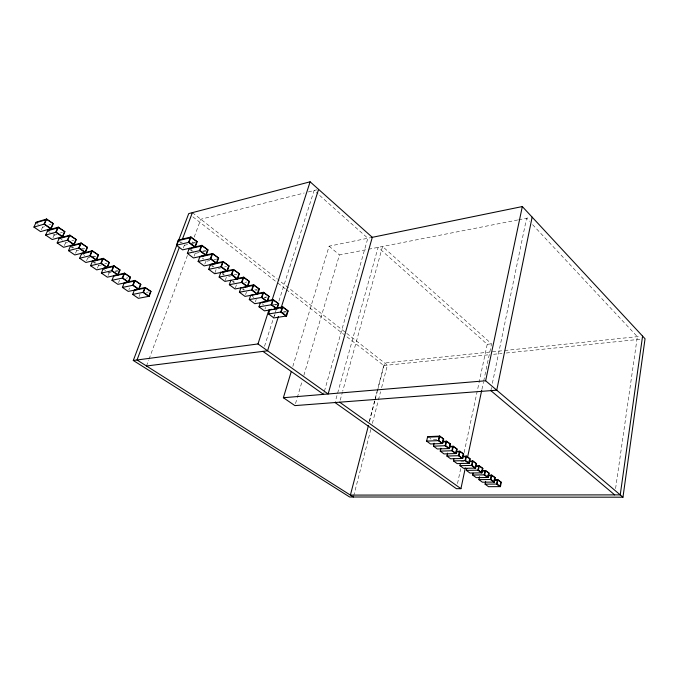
<?xml version="1.0" encoding="UTF-8"?>
<svg xmlns="http://www.w3.org/2000/svg" width="679" height="679" viewBox="0 0 679 679"><rect width="100%" height="100%" fill="white"/><g stroke="black" fill="none" stroke-linecap="round" stroke-linejoin="round"><path stroke-width="0.51" stroke-dasharray="3.4 2.55" d="M615.581 488.6L637.343 336.657L532.378 224.418M490.866 390.637L491.511 387.522M492.368 383.372L526.581 218.222L529.484 221.32M481.92 389.356L483.456 382.116M483.677 381.08L491.545 343.837L382.54 246.485L342.742 390.994M457.519 483.533L460.82 468.069M464.122 452.596L487.225 344.312L378.101 247.36L335.027 402.545M353.666 495.976L370.793 429.552M372.381 423.424L378.178 400.941M378.441 399.923L380.546 391.749M381.606 387.658L387.403 365.175L278.22 279.79M369.232 421.591L383.779 365.548L344.601 335.027M369.52 421.387L374.833 400.916M375.097 399.889L377.227 391.698M377.49 390.68L384.662 363.036L503.623 350.619M340.213 400.152L342.462 392.012M323.518 394.372L324.095 392.326M324.384 391.308L367.831 238.244L318.833 194.703M295.518 403.581L297.012 398.531M297.309 397.521L302.087 381.335M303.878 375.275L339.441 254.948L367.407 249.456M292.827 366.414L329.12 246.18L370.675 237.658M264.521 346.341L273.162 319.198M273.476 318.188L274.757 314.165M275.08 313.163L276.039 310.142M278.916 301.094L314.097 190.493L318.044 194.007M274.426 316.176L274.978 314.436M264.971 309.115L265.54 307.358M255.355 301.926L256.229 299.286M245.586 294.618L246.469 291.97M235.341 288.074L236.555 284.518M225.224 280.52L226.463 276.947L230.521 276.149M214.929 272.831L216.202 269.249L220.251 268.417M204.786 264.114L205.754 261.407M194.135 256.153L195.365 252.8M146.494 365.989L148.701 360.04M149.066 359.047L187.599 254.948M191.274 245.034L192.743 241.07M194.211 237.098L200.814 219.258L304.243 192.997M183.296 248.047L184.561 244.686M139.042 296.672L140.001 294.185M128.874 289.729L129.536 288.057M118.553 282.668L119.555 280.155M108.054 275.496L109.319 272.381M97.394 268.197L98.684 265.073M86.556 260.787L87.616 258.241L89.662 257.748M75.539 253.259L76.88 250.101L78.917 249.583M64.335 245.594L65.702 242.428M52.937 237.811L54.345 234.62L56.365 234.06M41.351 229.884L42.785 226.684M48.837 224.936L50.857 224.359M42.514 227.295L44.534 226.71M60.414 232.939L62.443 232.379M57.112 234.391L54.074 235.231L50.823 232.999M71.796 240.807L73.833 240.264M65.447 243.031L67.476 242.488M79.935 249.32L85.028 248.022M76.625 250.695L78.662 250.178M82.736 249.142L84.773 248.624M308.334 191.953L316.779 189.814M87.871 257.647L89.917 257.146M90.935 256.9L96.045 255.652M93.753 256.755L95.798 256.255M192.641 242.793L195.671 242.08M104.829 263.639L106.883 263.155M184.315 245.323L188.363 244.381M192.403 243.43L194.423 242.963M98.438 265.667L101.51 264.946M202.444 251.213L206.492 250.305M115.481 270.997L117.543 270.539M199.176 252.529L195.128 253.437L192.853 251.731M203.225 251.629L206.263 250.95M111.135 272.508L109.081 272.966L106.518 271.21M115.243 271.592L118.333 270.904M125.963 278.246L128.025 277.804M206.772 261.194L209.811 260.541M213.86 259.675L216.898 259.022M224.528 266.949L226.557 266.533M233.78 274.927L236.818 274.324M146.435 292.386L148.497 291.978M368.442 249.252L517.636 219.979M518.671 219.775L530.282 217.501M244.881 282.371L246.91 281.989M254.795 289.882L256.823 289.517M255.601 290.323L257.638 289.958M264.547 297.275L266.575 296.918M264.343 297.894L266.372 297.546M273.119 304.701L277.185 304.031M274.953 304.99L276.981 304.659M283.567 311.678L285.596 311.364M283.372 312.298L286.419 311.822M487.225 344.312L491.545 343.837M504.675 350.508L640.484 336.326M383.779 365.548L489.406 354.718M493.616 354.294L502.027 353.428M506.237 352.995L640.84 339.194M436.818 439.296L431.521 439.525L429.968 438.371M460.786 461.856L463.944 461.771M51.91 232.948L54.345 234.62M60.915 239.135L62.51 240.23M72.169 246.867L73.739 247.945M83.237 254.464L84.782 255.525M94.339 262.094L96.079 263.282M35.911 222.763L38.389 224.46M47.581 230.767L50.017 232.439M70.344 246.384L72.695 248.005M92.361 261.491L94.967 263.282M103.098 268.867L105.661 270.624M178.136 240.68L181.225 242.997M189.814 249.448L192.098 251.154M211.169 265.472L212.85 266.728M222.347 273.858L223.994 275.097M232.507 281.479L234.119 282.702M242.488 288.974L244.084 290.171M252.308 296.35L253.878 297.521M261.967 303.598L263.511 304.752M180.69 241.783L182.244 242.938M190.807 249.38L192.327 250.517M202.257 257.978L203.751 259.098M212.23 265.472L213.91 266.728M222.559 273.23L224.206 274.469M232.719 280.86L234.34 282.074M242.7 288.354L244.296 289.551M192.887 216.847L277.083 282.439M277.915 283.084L285.418 288.931M286.249 289.577L343.769 334.382M192.369 212.646L277.38 279.137M329.12 246.18L339.441 254.948"/><path stroke-width="1.02" d="M133.296 360.481L257.986 343.956L328.144 393.981L372.287 237.327L310.116 181.802L188.72 213.605L133.296 360.481L349.66 496.994L622.966 497.198L645.05 338.77L522.321 206.56L371.71 237.446M642.58 336.105L620.233 494.881L350.398 495.093L368.459 425.478M500.805 482.311L499.973 486.614L496.553 484.068L497.393 479.747L501.289 482.311L500.457 486.614L488.515 486.69L485.078 484.161L485.646 481.352M500.457 486.614L497.036 484.059L497.877 479.747L494.27 479.79M494.745 477.753L493.888 482.082L490.425 479.493L491.29 475.164L495.229 477.753L494.371 482.073L482.404 482.2L478.924 479.637L479.501 476.811M488.6 473.144L487.726 477.481L484.212 474.867L485.095 470.513L489.084 473.136L488.209 477.481L476.217 477.643L472.694 475.045L473.085 473.153M494.371 482.073L490.909 479.493L491.766 475.156L488.159 475.207M488.209 477.481L484.696 474.859L485.578 470.505L481.954 470.564M482.37 468.459L481.479 472.83L477.923 470.174L478.822 465.794L482.854 468.451L481.963 472.822L469.944 473.025L466.371 470.394L466.779 468.485M481.963 472.822L478.406 470.165L479.306 465.786L475.673 465.862M532.132 217.136L496.748 390.187L294.915 405.609L283.372 397.733L291.299 371.464M476.055 463.723L475.147 468.103L471.54 465.412L472.457 461.016L476.539 463.706L475.631 468.094L463.596 468.34L459.972 465.675L460.379 463.765M475.631 468.094L472.024 465.404L472.94 461.007L469.308 461.1M622.966 497.198L485.638 380.775L522.321 206.56M469.656 458.919L468.731 463.324L465.073 460.591L466.015 456.178L470.148 458.902L469.214 463.307L457.154 463.604L453.479 460.897L453.903 458.979M469.214 463.307L465.556 460.583L466.498 456.161L462.857 456.271M335.027 402.545L456.415 488.693L460.931 488.668L465.302 467.975M467.491 457.629L481.708 390.391M463.171 454.047L462.229 458.469L458.52 455.702L459.471 451.272L463.655 454.03L462.713 458.461L450.627 458.792L446.901 456.05L447.546 453.156M462.713 458.461L459.004 455.694L459.963 451.255L456.313 451.374M456.594 449.108L455.634 453.555L451.874 450.746L452.851 446.29L457.086 449.091L456.118 453.538L444.007 453.92L440.238 451.145L440.883 448.233M456.118 453.538L452.358 450.729L453.334 446.273L449.676 446.409M449.931 444.1L448.946 448.564L445.135 445.721L446.128 441.248L450.423 444.083L449.43 448.547L437.301 448.98L433.474 446.162L434.136 443.243M449.43 448.547L445.619 445.704L446.621 441.223L442.954 441.375M443.166 439.024L442.165 443.514L438.294 440.629L439.313 436.13L443.659 438.999L442.657 443.489L430.494 443.973L426.616 441.112L427.651 436.656L439.805 436.105L443.659 438.999M442.657 443.489L438.787 440.612L439.805 436.105M287.624 311.041L286.063 316.058L280.741 312.034L282.328 307.01L288.134 310.965L286.572 315.981L273.875 317.925L268.553 313.953L269.953 309.59L271.982 309.259M278.407 316.482L267.568 350.788L146.494 365.989M280.962 308.41L318.578 189.356M268.553 313.953L281.25 311.958L282.837 306.925L288.134 310.965M278.195 303.869L276.591 308.903L271.184 304.82L272.805 299.77L278.704 303.785L277.108 308.826L264.403 310.863L258.996 306.823L260.43 302.444M257.986 343.956L268.994 309.709M271.906 300.644L310.116 181.802M258.996 306.823L271.702 304.735L273.323 299.685L278.704 303.785M262.926 293.031L250.746 295.17L249.278 299.583L254.778 303.683L267.484 301.544L269.122 296.485L263.639 292.309L258.054 293.303M268.604 296.57L266.966 301.637L261.466 297.478L263.129 292.403L269.122 296.485M249.278 299.583L261.984 297.385L263.639 292.309M258.852 289.152L257.18 294.236L251.586 290.009L253.284 284.908L259.37 289.059L257.689 294.151L244.992 296.383L239.398 292.208L240.901 287.786L253.072 285.536M239.398 292.208L252.096 289.916L253.793 284.815L259.37 289.059M248.938 281.607L247.224 286.716L241.529 282.413L243.269 277.287L249.448 281.505L247.733 286.623L235.036 288.957L229.349 284.713L230.885 280.266M229.349 284.713L242.047 282.32L243.778 277.193L249.448 281.505M238.847 273.926L237.09 279.061L231.301 274.689L233.084 269.538L239.364 273.824L237.608 278.967L231.811 274.588L219.13 277.091L220.913 271.99M231.811 274.588L233.593 269.436L239.364 273.824M228.585 266.117L226.786 271.277L220.896 266.83L222.712 261.653L229.095 266.007L227.295 271.176L214.615 273.73L208.725 269.334L210.558 264.216L223.221 261.542L229.095 266.007M208.725 269.334L221.405 266.72L223.221 261.542M218.137 258.164L216.295 263.359L210.303 258.826L212.162 253.623L218.646 258.054L216.813 263.248L204.133 265.913L198.141 261.449L200.016 256.297M198.141 261.449L210.813 258.716L212.671 253.513L218.646 258.054M207.502 250.076L205.618 255.287L199.516 250.678L201.425 245.45L208.02 249.965L206.136 255.177L193.473 257.961L187.379 253.411L189.297 248.242M187.379 253.411L200.033 250.559L201.935 245.331L208.02 249.965M196.681 241.843L194.754 247.08L188.541 242.386L190.493 237.132L197.199 241.724L195.272 246.961L189.051 242.267L176.413 245.238L178.373 240.043L191.003 237.013L197.199 241.724M189.051 242.267L191.003 237.013M179.366 247.258L137.022 359.989L353.403 497.003M182.337 239.347L192.369 212.646M150.568 291.571L148.752 296.341L143.014 292.394L144.856 287.607L151.001 291.486L149.185 296.256L138.406 298.336L132.685 294.431L134.527 289.695M132.685 294.431L143.456 292.309L145.298 287.523L151.001 291.486M140.409 284.526L138.55 289.313L132.728 285.299L134.612 280.495L140.842 284.433L138.983 289.229L128.221 291.393L122.415 287.429L124.299 282.668L126.362 282.235M122.415 287.429L133.16 285.214L135.045 280.402L140.842 284.433M130.088 277.355L128.187 282.175L122.271 278.093L124.189 273.264L130.521 277.261L128.62 282.082L117.883 284.34L111.976 280.308L113.902 275.53L124.622 273.17L130.521 277.261M111.976 280.308L122.704 278L124.622 273.17M119.597 270.081L117.654 274.919L111.645 270.768L113.605 265.922L120.03 269.979L118.087 274.817L107.375 277.176L101.375 273.077L103.344 268.273L114.038 265.82L120.03 269.979M101.375 273.077L112.069 270.675L114.038 265.82M108.929 262.68L106.951 267.534L100.84 263.325L102.843 258.453L109.361 262.578L107.384 267.441L96.698 269.886L90.596 265.727L92.607 260.897M90.596 265.727L101.264 263.223L103.267 258.343L109.361 262.578M98.09 255.151L96.07 260.04L89.849 255.754L91.894 250.857L98.523 255.049L96.503 259.938L90.282 255.643L79.638 258.258L81.692 253.403L92.327 250.746L98.523 255.049M90.282 255.643L92.327 250.746M87.073 247.504L85.002 252.41L78.679 248.056L80.776 243.133L87.498 247.394L85.435 252.299L74.809 254.956L68.503 250.661L70.599 245.79L81.2 243.023L87.498 247.394M68.503 250.661L79.112 247.945L81.2 243.023M75.861 239.729L73.748 244.652L67.323 240.222L69.453 235.282L76.294 239.619L74.181 244.542L63.588 247.309L57.18 242.938L59.319 238.04L69.886 235.172L76.294 239.619M57.18 242.938L67.747 240.111L69.886 235.172M64.463 231.819L62.307 236.767L55.763 232.26L57.953 227.295L64.887 231.7L62.731 236.648L52.181 239.526L45.663 235.078L47.844 230.164L58.377 227.176L64.887 231.7M45.663 235.078L56.196 232.142L58.377 227.176M52.869 223.773L50.67 228.747L44.016 224.163L46.24 219.173L53.293 223.654L46.664 219.045L36.182 222.152L33.95 227.092L40.579 231.615L51.095 228.628L53.293 223.654M33.95 227.092L44.441 224.036L46.664 219.045M35.911 222.763L45.968 219.792M47.581 230.767L57.681 227.906M59.056 238.643L69.19 235.893M70.344 246.384L80.512 243.744M81.438 254.005L91.648 251.459M103.267 258.343L85.843 262.484L79.638 258.258M178.136 240.68L190.256 237.786M92.361 261.491L102.588 259.047M201.935 245.331L182.617 249.872L176.413 245.238M189.059 248.879L201.188 246.095M103.098 268.867L113.359 266.516M201.026 256.076L212.671 253.513M199.787 256.934L211.933 254.26M113.665 276.115L123.951 273.858M128.424 281.802L135.045 280.402M210.329 264.844L222.491 262.289M124.07 283.253L134.374 281.089M222.941 271.583L233.593 269.436M136.598 289.279L145.298 287.523M220.692 272.618L232.863 270.174M134.298 290.272L144.635 288.202M235.155 278.857L243.778 277.193M243.057 277.923L224.91 281.412L219.13 277.091M247.198 286.037L253.793 284.815M266.72 300.797L273.323 299.685M261.44 302.274L272.61 300.39M277.253 307.833L282.837 306.925M274.01 308.937L282.133 307.629M283.372 397.733L485.638 380.775M427.524 437.2L439.194 436.682M426.616 441.112L438.787 440.612M442.827 441.927L446.01 441.8M433.474 446.162L445.619 445.704M449.557 446.96L452.723 446.841M440.238 451.145L452.358 450.729M456.195 451.917L459.36 451.815M446.901 456.05L459.004 455.694M462.739 456.814L465.896 456.721M453.479 460.897L465.556 460.583M469.197 461.644L472.346 461.559M459.972 465.675L472.024 465.404M475.563 466.405L478.712 466.337M466.371 470.394L478.406 470.165M481.844 471.107L484.984 471.048M472.694 475.045L484.696 474.859M488.048 475.741L491.18 475.69M478.924 479.637L490.909 479.493M494.168 480.316L497.291 480.282M485.078 484.161L497.036 484.059M44.441 224.036L51.095 228.628M56.196 232.142L62.731 236.648M67.747 240.111L74.181 244.542M79.112 247.945L85.435 252.299M101.264 263.223L107.384 267.441M112.069 270.675L118.087 274.817M122.704 278L128.62 282.082M133.16 285.214L138.983 289.229M143.456 292.309L149.185 296.256M262.926 351.374L323.518 394.372M339.653 402.189L460.931 488.668M446.621 441.223L450.423 444.083M453.334 446.273L457.086 449.091M459.963 451.255L463.655 454.03M466.498 456.161L470.148 458.902M472.94 461.007L476.539 463.706M479.306 465.786L482.854 468.451M485.578 470.505L489.084 473.136M491.766 475.156L495.229 477.753M497.877 479.747L501.289 482.311M200.033 250.559L206.136 255.177M210.813 258.716L216.813 263.248M221.405 266.72L227.295 271.176M242.047 282.32L247.733 286.623M252.096 289.916L257.689 294.151M261.984 297.385L267.484 301.544M271.702 304.735L277.108 308.826M281.25 311.958L286.572 315.981M490.866 390.637L614.682 494.889"/></g></svg>
